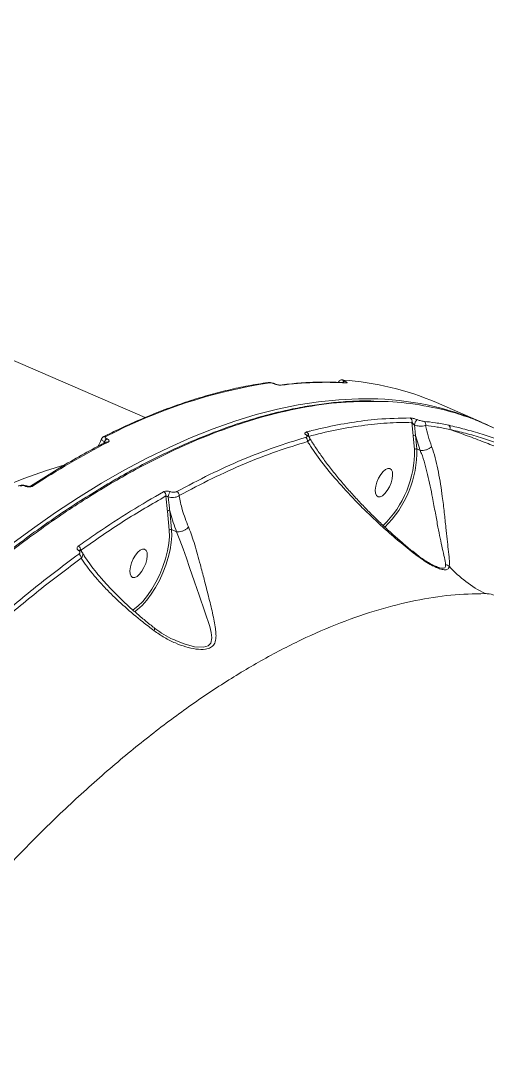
# Model space of a CAD drawing. Header units: millimetres. Extents: x -7151 to 6134, y -5040 to 5562.
# Drawn here: x -399.7 to -262.8, y 2557.1 to 2859.5 of the extents above; entities that cross this region are included whole.
import ezdxf

# ---------------------------------------------------------------- set-up
doc = ezdxf.new("R2010")
doc.units = ezdxf.units.MM
doc.layers.add('DIKOM_ОБЪЕКТ', color=7, linetype='Continuous')

msp = doc.modelspace()

# ---------------------------------------------------------------- linework, layer by layer
at = {"layer": 'DIKOM_ОБЪЕКТ', "color": 7, "linetype": 'Continuous', "lineweight": 15}
for p, q in [((-363.191, 2743.013), (-632.083, 2859.465)), ((-325.297, 2752.939), (-325.362, 2752.967)), ((-325.181, 2752.925), (-325.247, 2752.953)), ((-304.708, 2753.706), (-304.662, 2753.686)), ((-304.384, 2753.259), (-304.385, 2753.259)), ((-264.535, 2741.698), (-277.789, 2747.438)), ((-266.941, 2742.61), (-266.982, 2742.626)), ((-284.569, 2737.678), (-284.938, 2741.631)), ((-284.216, 2740.849), (-283.876, 2737.806)), ((-262.838, 2740.903), (-266.119, 2742.301)), ((-374.462, 2736.821), (-374.397, 2736.792)), ((-315.765, 2737.954), (-315.751, 2737.947)), ((-284.177, 2733.705), (-284.569, 2737.678)), ((-282.52, 2733.416), (-283.876, 2737.806)), ((-283.876, 2737.806), (-283.484, 2733.833)), ((-375.093, 2735.935), (-375.342, 2735.449)), ((-375.149, 2735.55), (-375.027, 2735.906)), ((-375.027, 2735.906), (-375.093, 2735.935)), ((-282.52, 2733.416), (-283.484, 2733.833)), ((-282.517, 2733.415), (-282.52, 2733.416)), ((-398.252, 2722.909), (-398.298, 2722.929)), ((-397.964, 2722.966), (-398.009, 2722.986)), ((-356.114, 2710.048), (-356.66, 2715.583)), ((-355.968, 2715.711), (-355.421, 2710.177)), ((-353.95, 2709.539), (-355.421, 2710.177)), ((-353.946, 2709.538), (-353.95, 2709.539)), ((-382.049, 2704.086), (-381.861, 2703.737))]:
    msp.add_line(p, q, dxfattribs=at)
at = {"layer": 'DIKOM_ОБЪЕКТ', "color": 7, "linetype": 'Continuous', "lineweight": 15, "flags": 128}
for points in [[(-325.25, 2752.955), (-325.289, 2752.966), (-325.362, 2752.967)], [(-325.179, 2752.924), (-325.223, 2752.938), (-325.297, 2752.939)], [(-305.344, 2754.097), (-305.237, 2754.083), (-305.078, 2754.032)], [(-304.382, 2753.259), (-304.281, 2753.246), (-304.113, 2753.195)], [(-403.057, 2705.372), (-396.236, 2710.417), (-389.445, 2715.163), (-382.689, 2719.607), (-375.975, 2723.745), (-369.307, 2727.573), (-362.691, 2731.089), (-356.133, 2734.289), (-349.639, 2737.171), (-343.214, 2739.731), (-336.863, 2741.969), (-330.591, 2743.882), (-324.405, 2745.469), (-318.308, 2746.728), (-312.307, 2747.658), (-306.407, 2748.258), (-300.611, 2748.528), (-297.055, 2748.529)], [(-70.256, 2628.571), (-85.649, 2639.815), (-101.239, 2650.753), (-117.022, 2661.382), (-132.993, 2671.697), (-149.148, 2681.697), (-165.48, 2691.378), (-181.987, 2700.737), (-198.661, 2709.772), (-215.499, 2718.479), (-232.495, 2726.856), (-249.644, 2734.9), (-266.941, 2742.61)], [(-266.153, 2742.315), (-266.307, 2742.36), (-266.398, 2742.374)], [(-266.247, 2742.308), (-266.207, 2742.314), (-266.119, 2742.301)], [(-266.119, 2742.301), (-248.822, 2734.592), (-231.673, 2726.547), (-214.678, 2718.17), (-197.84, 2709.463), (-181.165, 2700.429), (-164.659, 2691.069), (-148.327, 2681.388), (-132.172, 2671.389), (-116.201, 2661.073), (-100.418, 2650.445), (-84.828, 2639.507), (-69.435, 2628.262)], [(-404.642, 2722.811), (-398.494, 2725.282), (-392.421, 2727.429), (-386.765, 2729.156)], [(-294.899, 2719.809), (-294.308, 2719.781), (-293.624, 2720.092), (-292.902, 2720.716), (-292.199, 2721.602), (-291.574, 2722.678), (-291.076, 2723.858), (-290.746, 2725.045), (-290.611, 2726.145), (-290.681, 2727.067), (-290.952, 2727.736), (-291.4, 2728.099), (-291.99, 2728.127), (-292.674, 2727.816), (-293.397, 2727.192), (-294.099, 2726.307), (-294.725, 2725.23), (-295.223, 2724.05), (-295.553, 2722.863), (-295.688, 2721.763), (-295.617, 2720.842), (-295.347, 2720.172), (-294.899, 2719.809)], [(-366.811, 2686.543), (-366.694, 2686.621), (-365.297, 2687.72), (-363.894, 2689.122), (-362.521, 2690.794), (-361.21, 2692.695), (-359.992, 2694.781), (-358.897, 2696.999), (-357.952, 2699.297), (-357.179, 2701.62), (-356.597, 2703.91), (-356.221, 2706.113), (-356.058, 2708.176), (-356.114, 2710.048)], [(-355.421, 2710.177), (-355.361, 2708.353), (-355.503, 2706.35), (-355.843, 2704.212), (-356.376, 2701.986), (-357.088, 2699.719), (-357.965, 2697.461), (-358.988, 2695.26), (-360.133, 2693.165), (-361.377, 2691.22), (-362.693, 2689.469), (-364.052, 2687.949), (-365.424, 2686.692), (-366.324, 2686.02)], [(-353.971, 2677.532), (-351.687, 2676.622), (-348.692, 2675.822), (-346.066, 2675.641), (-344.683, 2676.026), (-343.87, 2676.878), (-343.6, 2678.403), (-343.798, 2679.99), (-344.224, 2681.711), (-345.635, 2686.051), (-347.342, 2690.903), (-348.711, 2694.843), (-350.138, 2699.04), (-351.07, 2701.788), (-352.03, 2704.561), (-352.962, 2707.111), (-353.946, 2709.538), (-353.946, 2709.538), (-353.946, 2709.538)], [(-366.836, 2696.152), (-366.246, 2696.125), (-365.562, 2696.435), (-364.839, 2697.059), (-364.137, 2697.945), (-363.511, 2699.021), (-363.013, 2700.201), (-362.683, 2701.389), (-362.548, 2702.488), (-362.618, 2703.41), (-362.889, 2704.079), (-363.337, 2704.443), (-363.927, 2704.47), (-364.611, 2704.16), (-365.334, 2703.536), (-366.036, 2702.65), (-366.662, 2701.574), (-367.16, 2700.394), (-367.49, 2699.206), (-367.625, 2698.107), (-367.555, 2697.185), (-367.284, 2696.516), (-366.836, 2696.152)]]:
    msp.add_lwpolyline(points, dxfattribs=at)
at = {"layer": 'DIKOM_ОБЪЕКТ', "color": 7, "linetype": 'Continuous', "lineweight": 15}
for centre, radius, start, end in [((-302.625, 2599.172), 155.943, 98.87151, 117.53544), ((-326.989, 2752.53), 0.785, 66.34032, 97.56415), ((-323.602, 2751.793), 0.777, 66.20388, 97.36922), ((-310.023, 2650.812), 102.553, 86.69653, 97.4322), ((-304.586, 2752.986), 0.73, 99.58488, 153.75189), ((-304.544, 2752.976), 0.72, 99.45767, 152.70609), ((-310.821, 2670.506), 83.724, 66.76297, 86.06664), ((-297.911, 2663.637), 84.897, 66.85009, 89.42214), ((-285.915, 2741.993), 1.042, 339.67595, 62.63644), ((-281.853, 2740.674), 2.369, 132.15445, 175.75684), ((-267.329, 2741.689), 1, 66.53088, 69.70003), ((-281.907, 2740.998), 1.035, 340.66701, 60.57012), ((-274.757, 2739.956), 1.021, 336.25655, 52.47338), ((-375.024, 2736.795), 0.724, 64.88884, 115.42051), ((-373.544, 2735.499), 1.609, 124.78896, 164.29048), ((-373.477, 2735.47), 1.611, 124.82074, 164.27327), ((-316.629, 2736.215), 1.113, 347.48616, 63.18432), ((-315.935, 2737.61), 0.384, 63.70281, 97.21029), ((-316.336, 2737.81), 1.109, 344.97861, 63.19818), ((-284.125, 2737.214), 0.642, 67.22376, 133.75354), ((-262.255, 2518.338), 244.518, 117.19655, 123.21038), ((-374.318, 2735.174), 0.719, 64.68157, 115.62778), ((-314.63, 2733.184), 30.458, 314.05389, 0.97984), ((-315.046, 2733.346), 31.566, 314.55316, 0.88391), ((-283.733, 2733.242), 0.641, 67.17503, 133.80227), ((-398.1, 2722.691), 0.309, 72.84264, 129.74086), ((-398.055, 2722.672), 0.308, 72.29237, 129.6946), ((-396.488, 2722.304), 0.686, 63.4538, 120.62514), ((-358.265, 2720.193), 1.199, 352.60665, 64.39877), ((-353.789, 2719.654), 2.625, 141.15794, 177.66774), ((-354.406, 2720.241), 1.199, 354.35143, 64.19276), ((-356.216, 2715.12), 0.641, 67.16318, 133.81413), ((-355.67, 2709.585), 0.642, 67.17846, 133.79885), ((-383.308, 2704.139), 1.26, 357.55426, 65.24121), ((-382.493, 2703.712), 0.437, 65.28291, 121.66755), ((-383.203, 2701.763), 1.274, 0.04058, 65.08839), ((-275.553, 2697.277), 2.636, 53.57081, 79.32357), ((-247.657, 2723.045), 35.391, 221.92631, 243.4016)]:
    msp.add_arc(centre, radius, start, end, dxfattribs=at)
for points, knots in [([(-327.092, 2753.308), (-328.092, 2753.162), (-330.987, 2752.738), (-335.842, 2751.811), (-341.682, 2750.432), (-347.6, 2748.755), (-353.591, 2746.787), (-359.65, 2744.53), (-365.773, 2741.981), (-371.008, 2739.59), (-374.208, 2738.007), (-375.332, 2737.45)], [0, 0, 0, 0, 0.0652943, 0.1891244, 0.3129923, 0.4369054, 0.5608545, 0.6848333, 0.8088372, 0.9328576, 1, 1, 1, 1]), ([(-325.855, 2753.167), (-326.031, 2753.209), (-326.413, 2753.301), (-326.804, 2753.349), (-327.039, 2753.307), (-327.096, 2753.296)], [0, 0, 0, 0, 0.3935947, 0.8523654, 1, 1, 1, 1]), ([(-325.362, 2752.967), (-325.456, 2753.005), (-325.644, 2753.08), (-325.961, 2753.172), (-326.263, 2753.234), (-326.513, 2753.261), (-326.624, 2753.253), (-326.674, 2753.249)], [0, 0, 0, 0, 0.2040156, 0.4080171, 0.6135299, 0.826584, 1, 1, 1, 1]), ([(-325.251, 2752.952), (-325.281, 2752.966), (-325.459, 2753.048), (-325.678, 2753.128), (-325.851, 2753.166), (-325.855, 2753.167)], [0, 0, 0, 0, 0.1657829, 0.9808108, 1, 1, 1, 1]), ([(-323.288, 2752.503), (-323.365, 2752.498), (-323.537, 2752.487), (-323.923, 2752.531), (-324.386, 2752.628), (-324.869, 2752.767), (-325.154, 2752.882), (-325.297, 2752.939)], [0, 0, 0, 0, 0.174194, 0.3895651, 0.5958474, 0.7978983, 1, 1, 1, 1]), ([(-323.704, 2752.563), (-323.703, 2752.563), (-323.702, 2752.563), (-323.776, 2752.562), (-323.929, 2752.574), (-324.192, 2752.616), (-324.541, 2752.698), (-324.902, 2752.81), (-325.096, 2752.891), (-325.179, 2752.925)], [0, 0, 0, 0, 0.0559477, 0.1515412, 0.284802, 0.4482253, 0.6430279, 0.8475224, 1, 1, 1, 1]), ([(-304.382, 2753.259), (-305.32, 2753.308), (-308.033, 2753.449), (-312.6, 2753.451), (-318.095, 2753.195), (-321.833, 2752.774), (-323.698, 2752.564)], [0, 0, 0, 0, 0.1499041, 0.4336115, 0.717432, 1, 1, 1, 1]), ([(-305.343, 2754.09), (-305.386, 2754.095), (-305.499, 2754.108), (-305.728, 2754.08), (-306.014, 2753.976), (-306.286, 2753.77), (-306.391, 2753.565), (-306.443, 2753.464)], [0, 0, 0, 0, 0.1160248, 0.3063717, 0.5225377, 0.7649552, 1, 1, 1, 1]), ([(-305.078, 2754.032), (-305.12, 2754.032), (-305.205, 2754.032), (-305.2, 2753.98), (-305.094, 2753.896), (-304.916, 2753.799), (-304.767, 2753.732), (-304.708, 2753.706)], [0, 0, 0, 0, 0.2143037, 0.428458, 0.6428651, 0.8577663, 1, 1, 1, 1]), ([(-304.662, 2753.686), (-304.575, 2753.647), (-304.353, 2753.548), (-304.087, 2753.403), (-303.929, 2753.277), (-303.922, 2753.198), (-304.049, 2753.196), (-304.113, 2753.195)], [0, 0, 0, 0, 0.1407322, 0.3552535, 0.5700017, 0.7849224, 1, 1, 1, 1]), ([(-296.081, 2747.888), (-297.275, 2747.906), (-300.255, 2747.952), (-305.131, 2747.687), (-310.694, 2747.136), (-316.354, 2746.277), (-322.108, 2745.125), (-327.961, 2743.675), (-333.913, 2741.926), (-339.961, 2739.879), (-346.083, 2737.543), (-352.256, 2734.924), (-358.461, 2732.03), (-364.694, 2728.863), (-370.959, 2725.423), (-377.258, 2721.711), (-383.592, 2717.724), (-389.963, 2713.462), (-396.373, 2708.925), (-402.824, 2704.11), (-409.318, 2699.016), (-415.854, 2693.641), (-422.417, 2688.001), (-428.979, 2682.118), (-435.516, 2676.012), (-442.02, 2669.692), (-448.494, 2663.155), (-454.941, 2656.399), (-461.363, 2649.423), (-467.763, 2642.225), (-474.142, 2634.802), (-480.502, 2627.154), (-486.844, 2619.276), (-493.171, 2611.167), (-499.47, 2602.84), (-505.715, 2594.332), (-511.882, 2585.673), (-517.962, 2576.877), (-523.96, 2567.936), (-529.879, 2558.849), (-535.718, 2549.617), (-541.477, 2540.239), (-547.157, 2530.717), (-552.756, 2521.05), (-558.275, 2511.237), (-563.714, 2501.279), (-569.068, 2491.184), (-574.321, 2480.982), (-579.457, 2470.704), (-584.466, 2460.369), (-589.345, 2449.983), (-594.096, 2439.545), (-598.719, 2429.054), (-603.214, 2418.512), (-607.58, 2407.916), (-611.819, 2397.27), (-615.928, 2386.572), (-619.909, 2375.822), (-623.759, 2365.024), (-627.471, 2354.205), (-631.03, 2343.397), (-634.428, 2332.63), (-637.663, 2321.911), (-640.735, 2311.239), (-643.645, 2300.614), (-646.393, 2290.036), (-648.979, 2279.504), (-651.403, 2269.019), (-653.664, 2258.582), (-655.763, 2248.191), (-657.694, 2237.853), (-659.355, 2228.284), (-660.291, 2222.209), (-660.705, 2219.525)], [0, 0, 0, 0, 0.0094078, 0.0234759, 0.0375498, 0.05164, 0.065762, 0.0799313, 0.0941629, 0.1084719, 0.1228261, 0.1371271, 0.1513573, 0.1655336, 0.1796719, 0.1937881, 0.2078978, 0.2220155, 0.2361534, 0.2503267, 0.2645522, 0.2788451, 0.2932014, 0.3075358, 0.321785, 0.3359737, 0.3501178, 0.3642337, 0.3783369, 0.3924444, 0.406567, 0.4207203, 0.4349202, 0.4491831, 0.4635204, 0.4778593, 0.4920989, 0.5062929, 0.5204524, 0.5345892, 0.5487143, 0.5628397, 0.5769744, 0.5911282, 0.6053128, 0.6195396, 0.63382, 0.6481186, 0.6623743, 0.6765814, 0.690751, 0.7048946, 0.7190236, 0.7331495, 0.7472823, 0.7614308, 0.7756069, 0.7898213, 0.8040857, 0.8183882, 0.8326644, 0.8468851, 0.8610658, 0.8752171, 0.8893513, 0.9034788, 0.9176113, 0.9317564, 0.9459255, 0.9601292, 0.9743798, 0.9886797, 1, 1, 1, 1]), ([(-295.813, 2747.712), (-298.601, 2747.725), (-305.12, 2747.756), (-315.854, 2746.33), (-327.893, 2743.656), (-340.16, 2739.72), (-352.59, 2734.618), (-365.138, 2728.4), (-378.007, 2720.971), (-391.166, 2712.302), (-404.575, 2702.395), (-417.939, 2691.467), (-431.213, 2679.581), (-444.354, 2666.816), (-457.579, 2652.966), (-470.842, 2638.032), (-484.098, 2622.04), (-496.903, 2605.54), (-509.226, 2588.638), (-521.053, 2571.445), (-532.723, 2553.478), (-544.193, 2534.764), (-555.421, 2515.349), (-566.309, 2495.386), (-576.815, 2474.927), (-586.907, 2454.034), (-596.611, 2432.633), (-605.876, 2410.781), (-614.657, 2388.542), (-622.763, 2366.406), (-630.18, 2344.447), (-636.913, 2322.733), (-643.07, 2300.911), (-648.608, 2279.05), (-653.476, 2257.239), (-657.379, 2237.202), (-659.388, 2224.611), (-660.277, 2219.043)], [0, 0, 0, 0, 0.0220395, 0.0515326, 0.0810497, 0.1105429, 0.1392036, 0.1678862, 0.1965469, 0.2260401, 0.2555572, 0.2850503, 0.3137108, 0.3423936, 0.3710543, 0.4005475, 0.4300646, 0.4595577, 0.4871865, 0.5148349, 0.5424636, 0.5708351, 0.5992283, 0.6276, 0.6562607, 0.6849435, 0.7136044, 0.7430974, 0.7726148, 0.8021078, 0.8307687, 0.8594514, 0.8881122, 0.9176053, 0.9471224, 0.9766157, 1, 1, 1, 1]), ([(-266.941, 2742.61), (-268.837, 2743.266), (-273.945, 2745.034), (-282.698, 2746.845), (-290.457, 2747.844), (-294.967, 2747.733), (-295.813, 2747.712)], [0, 0, 0, 0, 0.2091608, 0.5635135, 0.9181368, 1, 1, 1, 1]), ([(-315.836, 2738.8), (-315.497, 2738.889), (-313.802, 2739.334), (-309.421, 2740.388), (-302.778, 2741.653), (-294.287, 2742.732), (-288.603, 2742.852), (-285.436, 2742.918)], [0, 0, 0, 0, 0.0321669, 0.1608342, 0.4183965, 0.6759566, 1, 1, 1, 1]), ([(-285.436, 2742.918), (-285.41, 2742.918), (-285.25, 2742.915), (-284.893, 2742.867), (-284.357, 2742.74), (-283.866, 2742.592), (-283.584, 2742.484), (-283.443, 2742.43)], [0, 0, 0, 0, 0.0639066, 0.3886012, 0.6456004, 0.8223387, 1, 1, 1, 1]), ([(-283.443, 2742.43), (-283.297, 2742.374), (-283.004, 2742.262), (-282.484, 2742.104), (-281.896, 2741.959), (-281.576, 2741.921), (-281.398, 2741.9)], [0, 0, 0, 0, 0.1848765, 0.3686246, 0.6500721, 1, 1, 1, 1]), ([(-284.938, 2741.631), (-287.363, 2741.595), (-292.215, 2741.522), (-299.727, 2740.726), (-307.393, 2739.469), (-312.641, 2738.171), (-315.265, 2737.522)], [0, 0, 0, 0, 0.2493131, 0.4986286, 0.7493144, 1, 1, 1, 1]), ([(-284.216, 2740.849), (-284.247, 2740.869), (-284.299, 2740.904), (-284.402, 2740.986), (-284.55, 2741.124), (-284.738, 2741.338), (-284.865, 2741.513), (-284.927, 2741.614), (-284.938, 2741.631)], [0, 0, 0, 0, 0.0726397, 0.1227598, 0.2789927, 0.5490406, 0.9246464, 1, 1, 1, 1]), ([(-280.93, 2740.655), (-281.21, 2740.59), (-281.723, 2740.469), (-282.675, 2740.505), (-283.513, 2740.633), (-283.977, 2740.776), (-284.216, 2740.849)], [0, 0, 0, 0, 0.33122663, 0.60778912, 0.79831101, 1, 1, 1, 1]), ([(-281.398, 2741.9), (-280.315, 2741.794), (-278.133, 2741.582), (-275.474, 2741.039), (-274.136, 2740.765)], [0, 0, 0, 0, 0.4964984, 1, 1, 1, 1]), ([(-280.93, 2740.655), (-280.715, 2739.661), (-280.283, 2737.664), (-279.55, 2735.58), (-279.182, 2734.533)], [0, 0, 0, 0, 0.4978641, 1, 1, 1, 1]), ([(-273.823, 2739.545), (-275.115, 2739.809), (-277.718, 2740.341), (-279.854, 2740.55), (-280.93, 2740.655)], [0, 0, 0, 0, 0.4964793, 1, 1, 1, 1]), ([(-274.136, 2740.765), (-272.607, 2740.406), (-269.551, 2739.687), (-264.623, 2738.231), (-259.633, 2736.586), (-254.652, 2734.799), (-249.519, 2732.83), (-244.287, 2730.705), (-239.025, 2728.462), (-233.8, 2726.137), (-228.686, 2723.768), (-223.716, 2721.383), (-220.602, 2719.814), (-219.047, 2719.031)], [0, 0, 0, 0, 0.1009683, 0.2019341, 0.2903366, 0.3790224, 0.4674224, 0.556114, 0.6450863, 0.7337784, 0.8224238, 0.9113509, 1, 1, 1, 1]), ([(-273.823, 2739.545), (-272.352, 2739.017), (-269.411, 2737.96), (-264.63, 2736.161), (-259.801, 2734.298), (-255.007, 2732.408), (-250.042, 2730.413), (-244.958, 2728.334), (-239.825, 2726.2), (-234.707, 2724.038), (-229.676, 2721.878), (-224.768, 2719.738), (-221.675, 2718.36), (-220.131, 2717.672)], [0, 0, 0, 0, 0.1033749, 0.206749, 0.2946059, 0.3827338, 0.47059, 0.5587497, 0.6471798, 0.7353374, 0.8234668, 0.9118704, 1, 1, 1, 1]), ([(-219.874, 2718.28), (-221.396, 2719.049), (-224.445, 2720.589), (-229.311, 2722.929), (-234.318, 2725.253), (-239.434, 2727.531), (-244.586, 2729.729), (-249.709, 2731.81), (-254.737, 2733.735), (-259.615, 2735.48), (-264.503, 2737.084), (-269.33, 2738.502), (-272.326, 2739.197), (-273.823, 2739.545)], [0, 0, 0, 0, 0.0886925, 0.1776673, 0.2663605, 0.3550643, 0.4440582, 0.5327638, 0.6211397, 0.7097997, 0.7981773, 0.8990884, 1, 1, 1, 1]), ([(-375.99, 2736.812), (-376.191, 2736.288), (-376.482, 2735.53), (-376.854, 2734.82), (-376.969, 2734.601)], [0, 0, 0, 0, 0.6908758, 1, 1, 1, 1]), ([(-375.093, 2735.935), (-375.185, 2735.982), (-375.45, 2736.116), (-375.783, 2736.356), (-375.999, 2736.613), (-375.961, 2736.738), (-375.943, 2736.794)], [0, 0, 0, 0, 0.154977, 0.446346, 0.7504275, 1, 1, 1, 1]), ([(-375.326, 2737.434), (-375.383, 2737.41), (-375.576, 2737.328), (-375.814, 2737.107), (-375.908, 2736.876), (-375.944, 2736.789)], [0, 0, 0, 0, 0.2078025, 0.7019567, 1, 1, 1, 1]), ([(-374.717, 2737.45), (-374.772, 2737.414), (-374.883, 2737.34), (-374.905, 2737.189), (-374.81, 2737.032), (-374.643, 2736.905), (-374.509, 2736.843), (-374.462, 2736.821)], [0, 0, 0, 0, 0.22875059, 0.45784209, 0.67845755, 0.88840887, 1, 1, 1, 1]), ([(-374.397, 2736.792), (-374.327, 2736.76), (-374.123, 2736.664), (-373.867, 2736.47), (-373.723, 2736.228), (-373.756, 2735.995), (-373.926, 2735.88), (-374.011, 2735.823)], [0, 0, 0, 0, 0.1083135, 0.3204624, 0.5430556, 0.7715332, 1, 1, 1, 1]), ([(-353.884, 2721.32), (-350.669, 2723.028), (-344.24, 2726.445), (-334.735, 2730.716), (-325.334, 2734.407), (-319.196, 2736.275), (-316.127, 2737.208)], [0, 0, 0, 0, 0.2490976, 0.4981941, 0.7490971, 1, 1, 1, 1]), ([(-315.984, 2737.991), (-316.007, 2738.004), (-316.114, 2738.066), (-316.274, 2738.196), (-316.371, 2738.378), (-316.31, 2738.619), (-316.025, 2738.728), (-315.836, 2738.8)], [0, 0, 0, 0, 0.0349895, 0.162073, 0.3363106, 0.559171, 1, 1, 1, 1]), ([(-316.127, 2737.208), (-315.943, 2737.281), (-315.67, 2737.39), (-315.611, 2737.621), (-315.703, 2737.795), (-315.859, 2737.919), (-315.962, 2737.979), (-315.984, 2737.991)], [0, 0, 0, 0, 0.44564562, 0.66235473, 0.83653207, 0.965768, 1, 1, 1, 1]), ([(-315.751, 2737.947), (-315.755, 2737.949), (-315.782, 2737.963), (-315.793, 2737.973), (-315.787, 2737.968), (-315.786, 2737.967)], [0, 0, 0, 0, 0.1230975, 0.8089736, 1, 1, 1, 1]), ([(-315.081, 2737.325), (-315.09, 2737.346), (-315.16, 2737.516), (-315.392, 2737.728), (-315.656, 2737.873), (-315.773, 2737.937)], [0, 0, 0, 0, 0.0718056, 0.5898587, 1, 1, 1, 1]), ([(-315.089, 2737.314), (-315.047, 2737.25), (-314.91, 2737.045), (-314.946, 2736.626), (-315.187, 2736.24), (-315.47, 2736.027), (-315.542, 2735.974)], [0, 0, 0, 0, 0.1315785, 0.4273304, 0.854726, 1, 1, 1, 1]), ([(-283.535, 2702.844), (-284.336, 2703.482), (-286.088, 2704.877), (-288.694, 2707.094), (-291.453, 2709.546), (-294.297, 2712.198), (-297.19, 2715.019), (-300.054, 2717.962), (-302.818, 2720.959), (-305.46, 2723.99), (-307.961, 2727.042), (-310.315, 2730.101), (-312.438, 2733.089), (-314.039, 2735.511), (-314.819, 2736.868), (-315.078, 2737.32)], [0, 0, 0, 0, 0.0517188, 0.1132473, 0.1792695, 0.2508232, 0.3297716, 0.4118863, 0.4967252, 0.5843043, 0.6742937, 0.7669387, 0.8615209, 0.9539678, 1, 1, 1, 1]), ([(-374.629, 2735.822), (-375.726, 2735.254), (-378.909, 2733.607), (-384.215, 2730.662), (-390.52, 2726.941), (-394.743, 2724.236), (-396.837, 2722.894)], [0, 0, 0, 0, 0.14990594, 0.43480312, 0.71970919, 1, 1, 1, 1]), ([(-374.879, 2735.501), (-374.865, 2735.54), (-374.835, 2735.627), (-374.859, 2735.75), (-374.915, 2735.831), (-374.97, 2735.877), (-375.005, 2735.895), (-375.027, 2735.906)], [0, 0, 0, 0, 0.252844, 0.577726, 0.793912, 0.8613775, 1, 1, 1, 1]), ([(-315.542, 2735.974), (-318.582, 2735.049), (-324.662, 2733.2), (-334.017, 2729.535), (-343.521, 2725.271), (-349.982, 2721.839), (-353.213, 2720.123)], [0, 0, 0, 0, 0.249096, 0.4981945, 0.7490967, 1, 1, 1, 1]), ([(-283.396, 2702.467), (-283.577, 2702.606), (-285.418, 2704.022), (-288.769, 2706.727), (-293.16, 2710.543), (-297.193, 2714.301), (-301.688, 2718.761), (-306.426, 2723.857), (-311.046, 2729.443), (-313.924, 2733.429), (-315.267, 2735.541), (-315.542, 2735.974)], [0, 0, 0, 0, 0.0115193, 0.1169971, 0.2229822, 0.3292424, 0.435103, 0.6083265, 0.7820044, 0.9552835, 1, 1, 1, 1]), ([(-279.182, 2734.533), (-279.208, 2734.506), (-279.288, 2734.423), (-279.559, 2734.177), (-280.085, 2733.827), (-280.874, 2733.509), (-281.74, 2733.331), (-282.247, 2733.386), (-282.517, 2733.415)], [0, 0, 0, 0, 0.0343439, 0.1061184, 0.3220798, 0.5380837, 0.7540278, 1, 1, 1, 1]), ([(-275.064, 2699.868), (-275.165, 2700.527), (-275.368, 2701.868), (-276.022, 2704.567), (-276.665, 2707.58), (-277.343, 2711.009), (-278.083, 2715.014), (-278.834, 2719.107), (-279.601, 2722.941), (-280.324, 2726.293), (-281.256, 2729.584), (-281.764, 2731.86), (-282.517, 2733.156), (-282.517, 2733.415), (-282.517, 2733.415)], [0, 0, 0, 0, 0.10585691, 0.21533521, 0.31278508, 0.41202547, 0.52481664, 0.64134778, 0.72370442, 0.80820875, 0.88937721, 0.97349276, 0.99999186, 1, 1, 1, 1]), ([(-279.182, 2734.533), (-279.071, 2734.222), (-278.62, 2732.956), (-277.92, 2730.473), (-277.163, 2727.031), (-276.544, 2723.45), (-275.973, 2719.44), (-275.457, 2715.117), (-275.01, 2710.922), (-274.618, 2707.322), (-274.288, 2704.206), (-273.935, 2701.405), (-273.97, 2700.067), (-273.988, 2699.398)], [0, 0, 0, 0, 0.0275935, 0.1121784, 0.1968237, 0.2807381, 0.3647034, 0.4782466, 0.5919054, 0.6886531, 0.7854223, 0.8928623, 1, 1, 1, 1]), ([(-398.007, 2722.985), (-398.008, 2722.986), (-398.217, 2723.105), (-398.734, 2723.21), (-399.516, 2723.224), (-400.071, 2723.097), (-400.305, 2722.91), (-400.336, 2722.886)], [0, 0, 0, 0, 0.0008078, 0.3034964, 0.6109632, 0.9487114, 1, 1, 1, 1]), ([(-398.298, 2722.929), (-398.362, 2722.953), (-398.524, 2723.016), (-398.824, 2723.073), (-399.16, 2723.081), (-399.469, 2723.033), (-399.613, 2722.958), (-399.684, 2722.921)], [0, 0, 0, 0, 0.1422439, 0.3570898, 0.5715499, 0.7857499, 1, 1, 1, 1]), ([(-396.181, 2722.918), (-396.288, 2722.863), (-396.503, 2722.752), (-396.966, 2722.681), (-397.469, 2722.694), (-397.917, 2722.779), (-398.157, 2722.872), (-398.252, 2722.909)], [0, 0, 0, 0, 0.2150737, 0.4299621, 0.6447593, 0.8592802, 1, 1, 1, 1]), ([(-396.839, 2722.894), (-396.84, 2722.893), (-396.842, 2722.893), (-396.91, 2722.866), (-397.043, 2722.84), (-397.243, 2722.825), (-397.488, 2722.838), (-397.734, 2722.884), (-397.9, 2722.937), (-397.953, 2722.963), (-397.96, 2722.966)], [0, 0, 0, 0, 0.08393985, 0.19485596, 0.33376968, 0.47431401, 0.64055833, 0.81932808, 0.9761334, 1, 1, 1, 1]), ([(-382.781, 2705.284), (-382.408, 2705.549), (-380.548, 2706.875), (-375.418, 2710.436), (-367.415, 2715.683), (-360.971, 2719.41), (-357.746, 2721.275)], [0, 0, 0, 0, 0.04414113, 0.22072142, 0.61001683, 1, 1, 1, 1]), ([(-357.746, 2721.275), (-357.716, 2721.291), (-357.581, 2721.36), (-357.273, 2721.445), (-356.801, 2721.476), (-356.3, 2721.433), (-355.988, 2721.344), (-355.833, 2721.3)], [0, 0, 0, 0, 0.0733473, 0.3225314, 0.5550236, 0.7774065, 1, 1, 1, 1]), ([(-355.833, 2721.3), (-355.675, 2721.255), (-355.36, 2721.165), (-354.851, 2721.121), (-354.37, 2721.15), (-354.054, 2721.234), (-353.916, 2721.304), (-353.884, 2721.32)], [0, 0, 0, 0, 0.2210346, 0.4418871, 0.6744754, 0.925195, 1, 1, 1, 1]), ([(-357.075, 2720.039), (-361.196, 2717.647), (-369.451, 2712.856), (-377.846, 2707.012), (-382.049, 2704.086)], [0, 0, 0, 0, 0.4992716, 1, 1, 1, 1]), ([(-356.66, 2715.583), (-356.685, 2715.843), (-356.828, 2717.324), (-356.964, 2718.812), (-357.075, 2720.039)], [0, 0, 0, 0, 0.1757381, 1, 1, 1, 1]), ([(-356.411, 2719.76), (-356.457, 2719.781), (-356.511, 2719.806), (-356.623, 2719.854), (-356.75, 2719.909), (-356.911, 2719.975), (-357.016, 2720.017), (-357.064, 2720.035), (-357.075, 2720.039)], [0, 0, 0, 0, 0.1597903, 0.1864092, 0.3964102, 0.639956, 0.9173019, 1, 1, 1, 1]), ([(-353.213, 2720.123), (-353.264, 2720.085), (-353.488, 2719.922), (-354.006, 2719.703), (-354.797, 2719.565), (-355.635, 2719.571), (-356.151, 2719.697), (-356.411, 2719.76)], [0, 0, 0, 0, 0.073529, 0.3198323, 0.550729, 0.7733787, 1, 1, 1, 1]), ([(-356.411, 2719.76), (-356.301, 2718.674), (-356.164, 2717.325), (-356, 2715.974), (-355.968, 2715.711)], [0, 0, 0, 0, 0.8058862, 1, 1, 1, 1]), ([(-353.213, 2720.123), (-352.947, 2718.767), (-352.365, 2715.805), (-351.135, 2712.652), (-350.467, 2710.941)], [0, 0, 0, 0, 0.4574585, 1, 1, 1, 1]), ([(-353.95, 2709.539), (-354.626, 2711.37), (-355.397, 2713.454), (-355.906, 2715.467), (-355.968, 2715.711)], [0, 0, 0, 0, 0.8785746, 1, 1, 1, 1]), ([(-350.467, 2710.941), (-350.429, 2710.849), (-350.088, 2710.027), (-349.461, 2708.329), (-348.614, 2705.685), (-347.788, 2702.831), (-346.861, 2699.419), (-345.845, 2695.509), (-344.675, 2690.923), (-343.509, 2686.209), (-342.697, 2682.466), (-342.383, 2679.824), (-342.388, 2678.057), (-342.804, 2676.543), (-343.884, 2675.477), (-345.709, 2674.927), (-348.283, 2675.037), (-351.302, 2675.737), (-354.421, 2676.891), (-357.573, 2678.441), (-359.569, 2679.822), (-360.573, 2680.517)], [0, 0, 0, 0, 0.0056312, 0.0501955, 0.0960213, 0.1433443, 0.1917774, 0.2623078, 0.3349969, 0.4257395, 0.5191901, 0.5587295, 0.5987862, 0.6438239, 0.6799346, 0.7160773, 0.7691315, 0.823204, 0.8784561, 0.9388538, 1, 1, 1, 1]), ([(-350.467, 2710.941), (-350.489, 2710.913), (-350.625, 2710.733), (-350.983, 2710.387), (-351.645, 2709.963), (-352.437, 2709.648), (-353.252, 2709.48), (-353.715, 2709.519), (-353.946, 2709.538)], [0, 0, 0, 0, 0.0319405, 0.2048626, 0.4036178, 0.602433, 0.8012336, 1, 1, 1, 1]), ([(-382.722, 2704.084), (-382.833, 2704.165), (-383.052, 2704.326), (-383.174, 2704.631), (-383.12, 2704.952), (-382.936, 2705.169), (-382.796, 2705.272), (-382.781, 2705.284)], [0, 0, 0, 0, 0.2147324, 0.4258662, 0.6817134, 0.9641012, 1, 1, 1, 1]), ([(-382.666, 2702.919), (-382.543, 2703.032), (-382.326, 2703.232), (-382.286, 2703.565), (-382.406, 2703.855), (-382.616, 2704.007), (-382.722, 2704.084)], [0, 0, 0, 0, 0.3292605, 0.5798198, 0.7885819, 1, 1, 1, 1]), ([(-382.306, 2704.107), (-382.309, 2704.109), (-382.333, 2704.121), (-382.34, 2704.132), (-382.334, 2704.124), (-382.333, 2704.123)], [0, 0, 0, 0, 0.1319667, 0.8715976, 1, 1, 1, 1]), ([(-381.652, 2703.443), (-381.689, 2703.517), (-381.82, 2703.775), (-382.069, 2703.994), (-382.293, 2704.093), (-382.315, 2704.102)], [0, 0, 0, 0, 0.2644207, 0.929463, 1, 1, 1, 1]), ([(-382.049, 2704.086), (-382.116, 2704.094), (-382.231, 2704.11), (-382.274, 2704.093), (-382.292, 2704.087)], [0, 0, 0, 0, 0.57638, 1, 1, 1, 1]), ([(-381.636, 2703.422), (-381.575, 2703.314), (-381.407, 2703.022), (-381.456, 2702.471), (-381.689, 2702.025), (-381.895, 2701.801), (-381.928, 2701.764)], [0, 0, 0, 0, 0.2034844, 0.5537815, 0.927508, 1, 1, 1, 1]), ([(-360.563, 2681.407), (-360.86, 2681.636), (-362.109, 2682.598), (-364.197, 2684.326), (-366.827, 2686.593), (-369.347, 2688.904), (-371.748, 2691.24), (-374.003, 2693.583), (-376.085, 2695.906), (-377.979, 2698.191), (-379.642, 2700.397), (-380.859, 2702.159), (-381.422, 2703.128), (-381.603, 2703.44)], [0, 0, 0, 0, 0.029399, 0.1233108, 0.2196175, 0.3184207, 0.4196656, 0.5230983, 0.6282484, 0.7345348, 0.8420359, 0.9491886, 1, 1, 1, 1]), ([(-432.758, 2659.158), (-428.602, 2663.307), (-420.289, 2671.605), (-407.753, 2682.956), (-395.19, 2693.546), (-386.841, 2699.795), (-382.666, 2702.919)], [0, 0, 0, 0, 0.2485954, 0.4971904, 0.7485962, 1, 1, 1, 1]), ([(-381.928, 2701.764), (-386.047, 2698.683), (-394.284, 2692.521), (-406.77, 2682.012), (-419.325, 2670.66), (-427.712, 2662.29), (-431.906, 2658.105)], [0, 0, 0, 0, 0.2485957, 0.4971906, 0.7485945, 1, 1, 1, 1]), ([(-360.573, 2680.517), (-361.685, 2681.37), (-364.717, 2683.693), (-369.215, 2687.517), (-373.225, 2691.308), (-376.222, 2694.45), (-378.429, 2696.981), (-380.375, 2699.44), (-381.411, 2700.99), (-381.928, 2701.764)], [0, 0, 0, 0, 0.1128044, 0.3073792, 0.506237, 0.628035, 0.7498339, 0.8749187, 1, 1, 1, 1]), ([(-283.396, 2702.467), (-283.396, 2702.488), (-283.395, 2702.638), (-283.415, 2702.804), (-283.526, 2702.828), (-283.545, 2702.832)], [0, 0, 0, 0, 0.119373, 0.8535797, 1, 1, 1, 1]), ([(-278.007, 2699.415), (-278.213, 2699.498), (-278.757, 2699.72), (-279.826, 2700.29), (-281.203, 2701.138), (-282.469, 2702.009), (-283.247, 2702.64), (-283.507, 2702.851)], [0, 0, 0, 0, 0.1283346, 0.3389143, 0.5795412, 0.859742, 1, 1, 1, 1]), ([(-273.988, 2699.398), (-274.103, 2699.052), (-274.302, 2698.454), (-275.396, 2698.293), (-276.741, 2698.615), (-278.185, 2699.214), (-280.387, 2700.334), (-282.131, 2701.57), (-283.396, 2702.467)], [0, 0, 0, 0, 0.1914585, 0.331243, 0.470485, 0.5823792, 0.6969345, 1, 1, 1, 1]), ([(-278.12, 2699.482), (-277.883, 2699.376), (-277.135, 2699.043), (-276.055, 2698.779), (-275.123, 2698.94), (-275.086, 2699.525), (-275.064, 2699.868)], [0, 0, 0, 0, 0.12016977, 0.37874074, 0.6357208, 1, 1, 1, 1]), ([(-263.502, 2691.4), (-266.827, 2691.317), (-273.479, 2691.149), (-283.894, 2689.511), (-294.69, 2686.837), (-305.882, 2682.99), (-317.43, 2677.982), (-329.083, 2671.915), (-340.796, 2664.838), (-352.527, 2656.817), (-364.467, 2647.721), (-376.581, 2637.537), (-388.832, 2626.273), (-400.952, 2614.175), (-412.902, 2601.303), (-424.649, 2587.733), (-436.379, 2573.247), (-448.05, 2557.858), (-459.62, 2541.597), (-470.839, 2524.813), (-481.677, 2507.574), (-492.113, 2489.957), (-502.308, 2471.684), (-512.216, 2452.794), (-521.794, 2433.336), (-530.84, 2413.722), (-539.334, 2394.021), (-547.268, 2374.301), (-554.763, 2354.261), (-561.773, 2333.956), (-568.265, 2313.451), (-573.674, 2294.616), (-578.183, 2277.468), (-580.591, 2267.19), (-581.796, 2262.047)], [0, 0, 0, 0, 0.0311783, 0.062381, 0.0935595, 0.1256442, 0.1577551, 0.18984, 0.2210203, 0.2522245, 0.2834047, 0.31549, 0.3476011, 0.3796862, 0.4108893, 0.4421161, 0.473319, 0.5054258, 0.5375587, 0.5696653, 0.6009195, 0.6321981, 0.6634523, 0.6956102, 0.7277941, 0.7599519, 0.7912843, 0.8226405, 0.8539731, 0.8862091, 0.9184713, 0.9507073, 0.9753306, 1, 1, 1, 1]), ([(-251.481, 2687.346), (-252.387, 2687.786), (-254.187, 2688.661), (-257.196, 2689.86), (-260.008, 2690.788), (-262.197, 2691.314), (-263.118, 2691.375), (-263.502, 2691.4)], [0, 0, 0, 0, 0.2180187, 0.4332389, 0.6437851, 0.8514294, 1, 1, 1, 1]), ([(-360.573, 2680.517), (-360.561, 2680.551), (-360.481, 2680.781), (-360.433, 2681.12), (-360.467, 2681.376), (-360.566, 2681.397), (-360.57, 2681.397)], [0, 0, 0, 0, 0.07770349, 0.53737312, 0.98191518, 1, 1, 1, 1]), ([(-353.972, 2677.528), (-354.519, 2677.762), (-356.017, 2678.406), (-358.252, 2679.659), (-359.836, 2680.825), (-360.573, 2681.368)], [0, 0, 0, 0, 0.2349819, 0.644364, 1, 1, 1, 1])]:
    msp.add_open_spline(points, degree=3, knots=knots, dxfattribs=at)

doc.saveas('drawing.dxf')
